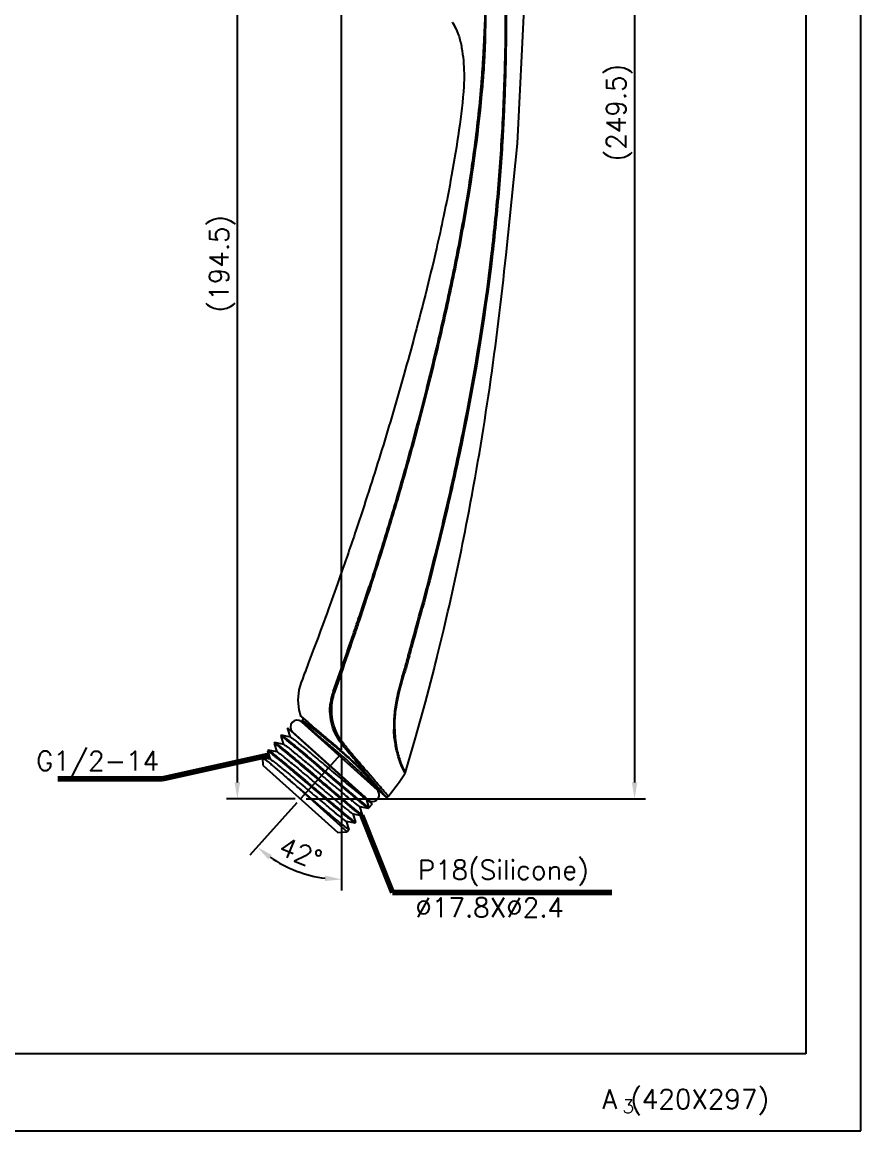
# Model space of a CAD drawing. Header units: millimetres. Extents: x 1664 to 1961, y 530 to 950.
# Drawn here: x 1808.2 to 1960.6, y 530.1 to 731.5 of the extents above; entities that cross this region are included whole.
import ezdxf

# ---------------------------------------------------------------- set-up
doc = ezdxf.new("R2010")
doc.units = ezdxf.units.MM
doc.header["$LTSCALE"] = 10
doc.header["$MEASUREMENT"] = 0
doc.linetypes.add('CENTER', pattern=[2, 1.25, -0.25, 0.25, -0.25])
doc.layers.get('0').update_dxf_attribs({"color": 2, "linetype": 'CONTINUOUS'})
doc.layers.add('D', color=2, linetype='CONTINUOUS')
doc.layers.add('TXT', color=4, linetype='CONTINUOUS')
doc.styles.add('GHS', font='ROMANS.shx', dxfattribs={"bigfont": 'GHS.shx'})
doc.dimstyles.new('STANDARD$7', dxfattribs={"dimtxt": 3.5, "dimasz": 3, "dimexe": 1, "dimexo": 0.0625, "dimgap": 1, "dimtad": 1, "dimdec": 4, "dimzin": 0, "dimdsep": 46, "dimtxsty": 'GHS', "dimcen": 1, "dimclrt": 2, "dimadec": 0, "dimazin": 0, "dimtfac": 1, "dimtdec": 4, "dimtofl": 0, "dimtmove": 0, "dimatfit": 3, "dimfxl": 0, "dimtolj": 1, "dimtzin": 0, "dimarcsym": 0})

# ---------------------------------------------------------------- blocks, each defined once
blk = doc.blocks.new('BORDER')
for p, q in [((0, 1.00000000000004), (0, 0)), ((0, 0), (1.00000000000004, 0))]:
    blk.add_line(p, q)

msp = doc.modelspace()

# ---------------------------------------------------------------- linework, layer by layer
at = {"color": 7, "linetype": 'Continuous'}
for p, q in [((1887.051279970176, 730.2887227110584), (1887.484674217976, 729.2027783370584)), ((1871.257797263976, 629.0166549394587), (1871.144834174576, 629.0623506574582)), ((1869.272183761976, 623.0243968950588), (1869.259778173776, 622.9875542840589)), ((1869.548205771576, 622.9378675780588), (1869.535796934176, 622.9010100228586)), ((1877.451740081376, 613.3776240774584), (1877.441067018176, 613.3409365532586)), ((1877.690750931776, 613.3025490154585), (1877.680042018576, 613.2655338408583)), ((1859.104503685776, 605.2257896440585), (1858.781008467176, 605.5058360444589)), ((1858.868827764976, 605.3752206596589), (1859.171514793776, 605.1167587124589)), ((1858.868827764976, 605.3752206596589), (1859.065840343376, 605.2043518220587)), ((1859.135870847176, 604.6164771488582), (1858.92723509389, 604.384763670201)), ((1859.065840343376, 605.2043518220587), (1859.263476196176, 605.0337073242588)), ((1859.264550226176, 605.0363059344588), (1859.112293993576, 604.6679228002583)), ((1859.112294099376, 604.6679221594584), (1859.135870953176, 604.6164766406589)), ((1859.112314644776, 604.6678850138585), (1859.182107424976, 604.6153932738587)), ((1859.492020921576, 604.8878259778583), (1859.370388349976, 604.9942431688585)), ((1856.473207523376, 603.2284903160587), (1856.408496129776, 603.1566210324588)), ((1856.408496129776, 603.1566210324588), (1856.410153415376, 603.1580367884587)), ((1856.409348652976, 603.1387959616584), (1856.408496129776, 603.1566210324588)), ((1856.412050953776, 603.1417895966586), (1856.903813093976, 601.6230569184588)), ((1869.378680343976, 591.6083503948582), (1856.473207523376, 603.2284903160587)), ((1857.32132163869, 602.6012160889993), (1857.253509590176, 602.5259031792582)), ((1861.275858067776, 603.288328590859), (1862.478321593376, 602.2552706466583)), ((1854.115666097176, 600.610175303859), (1853.986243359576, 600.4664367918583)), ((1853.986243359576, 600.4664367918583), (1853.987621696576, 600.4676159112585)), ((1853.986249235776, 600.4511819744582), (1853.986243359576, 600.4664367918583)), ((1853.987328391376, 600.4523778136588), (1854.478488820776, 598.9369277996582)), ((1854.115666097176, 600.610175303859), (1854.130387971976, 600.6113030978584)), ((1855.719117438976, 600.2743647986588), (1854.130080205776, 600.6109605554582)), ((1855.326792494576, 601.955267437859), (1855.197369757176, 601.8115289258583)), ((1855.197369757176, 601.8115289258583), (1855.199358476776, 601.813206686659)), ((1855.197392265776, 601.791386868859), (1855.197369757176, 601.8115289258583)), ((1855.197971255976, 601.7920280432588), (1855.687781384776, 600.2810004694581)), ((1855.326792494576, 601.955267437859), (1855.343252944776, 601.9544300996583)), ((1856.936083935976, 601.6162339688588), (1855.342255858176, 601.9533201964584)), ((1862.070438937576, 601.791656677259), (1862.077240071576, 601.7857340298585)), ((1862.373807176376, 602.1228741148586), (1862.362373407976, 602.1318642232588)), ((1862.488606738176, 602.2793281912589), (1862.444280859176, 602.3033077936586)), ((1862.478211879576, 602.2553856206584), (1862.444306894776, 602.3033402846584)), ((1862.478883098376, 602.2548214920587), (1862.478211879576, 602.2553856206584)), ((1852.904539699576, 599.265083169659), (1852.775116962176, 599.1213446576583)), ((1852.775116962176, 599.1213446576583), (1852.777121095776, 599.1229885220589)), ((1852.776042577976, 599.1028075026586), (1852.775116962176, 599.1213446576583)), ((1852.778548923976, 599.1055837976589), (1853.270050957976, 597.587726361259)), ((1852.904539699576, 599.265083169659), (1852.924414485576, 599.2665906656582)), ((1854.509714839776, 598.9303163768589), (1852.924021803576, 599.266153300259)), ((1865.344595541776, 599.8419236808584), (1866.615105718576, 598.7221076662588)), ((1866.409410404176, 600.1552341370586), (1866.526815412576, 600.0151267756589)), ((1866.665842300576, 598.5534044234589), (1866.553745280176, 598.6523040316586)), ((1866.615121126576, 598.722127074059), (1866.619705386176, 598.7276972804582)), ((1866.701321983776, 598.644733663459), (1866.665842300576, 598.5534044234589)), ((1851.939227660776, 597.8677415806585), (1851.947836889776, 597.8722868068587)), ((1852.011936463176, 596.4803749846585), (1851.939227660776, 597.8677415804584)), ((1853.302324342376, 597.580902467859), (1851.948098957576, 597.8673133388581)), ((1852.011936463176, 596.4803749844584), (1865.537172286776, 584.3021979488583)), ((1867.167958660376, 597.4803767760584), (1867.125500540976, 597.5181211356582)), ((1867.529931036776, 597.8884327272588), (1868.620050175376, 596.8503656840583)), ((1867.530012089776, 597.8883579176588), (1867.540662425376, 597.8871130056584)), ((1877.814058654976, 595.1561161492589), (1877.813440306776, 595.1536512596583)), ((1877.814285292376, 595.1563754554588), (1877.813505241776, 595.1538435992586)), ((1877.814148847776, 595.1559206624586), (1877.827539664976, 595.200377499659)), ((1877.827539664976, 595.200377499659), (1877.837642231576, 595.2338990234582)), ((1856.744686965776, 593.833746566859), (1867.231902804976, 584.3910150118588)), ((1870.716396991776, 590.3830041516583), (1870.944654721788, 590.3347118852487)), ((1871.241139098176, 588.8437230138586), (1870.741588172576, 590.3811826740582)), ((1872.743226414776, 592.081160363459), (1872.675414365767, 592.0058474531668)), ((1872.743225836176, 592.0811608264582), (1873.650404937576, 591.3200215694585)), ((1873.191503856576, 591.9400016220586), (1873.688699864776, 591.3539980592584)), ((1873.299810357776, 591.947130167059), (1873.553130422776, 591.6449757508587)), ((1873.553130422776, 591.6449757508587), (1873.845202930176, 591.2965817802585)), ((1873.650405278776, 591.3200214202586), (1873.668962578776, 591.3775996008587)), ((1873.683246891776, 591.360774007059), (1873.837394302776, 591.175315693459)), ((1873.831220126376, 591.1689434850584), (1873.828662143576, 591.1715983738584)), ((1873.830144361576, 591.1710064850583), (1873.853931821576, 591.1551601802582)), ((1873.845202930176, 591.2965817802585), (1873.994361133376, 591.1189699116583)), ((1873.861634011176, 591.1427967624584), (1874.240050751576, 590.8252985358583)), ((1874.058692177376, 591.652285559059), (1873.978559081376, 591.7444796296584)), ((1873.994361133376, 591.1189699116583), (1874.172871223576, 590.9063635092587)), ((1874.222380740976, 591.4640697048587), (1874.058692177376, 591.652285559059)), ((1874.172871223576, 590.9063635092587), (1874.201704261576, 590.8718927560583)), ((1874.201704261576, 590.8718927560583), (1874.239676553376, 590.8260096112588)), ((1874.248201064576, 591.4344030678583), (1874.222380740976, 591.4640697048587)), ((1874.239676553376, 590.8260096112588), (1874.239995386576, 590.8255845274587)), ((1874.424213077176, 591.232494733659), (1874.248201064576, 591.4344030678583)), ((1874.557325999376, 591.080303291659), (1874.424213077176, 591.232494733659)), ((1869.503514476576, 589.0372577276582), (1869.535446143576, 589.0305032528584)), ((1869.535446143576, 589.0305032528584), (1871.093638903776, 588.7007962374589)), ((1870.027269758576, 587.5120500174587), (1869.535446143576, 589.0305032528584)), ((1871.069500910585, 590.2222998719506), (1871.001688861576, 590.1469869616583)), ((1871.001688861376, 590.1469869616583), (1871.781990928176, 589.4443998250588)), ((1871.091563020176, 588.6984841244582), (1871.111716360776, 588.6999845018588)), ((1871.781990928176, 589.4443998250588), (1871.111716360776, 588.6999845018588)), ((1867.081646633976, 586.3486063762582), (1868.675689441576, 586.0113731618583)), ((1867.604790614376, 584.8258191250586), (1867.113808112976, 586.3418044870584)), ((1868.298928822776, 587.688590297859), (1868.329359024976, 587.6821422076589)), ((1868.329359024976, 587.6821422076589), (1869.883843403976, 587.3526508052589)), ((1868.819406472976, 586.171026262459), (1868.329359024976, 587.6821422076589)), ((1869.883941505976, 587.352760029459), (1869.900589963176, 587.3548923678588)), ((1870.030012700776, 587.4986308798586), (1869.900589963176, 587.3548923678588)), ((1870.030012700776, 587.4986308798586), (1870.028162350176, 587.5130393350589)), ((1870.028879352776, 587.4976037212589), (1870.030012700776, 587.4986308798586)), ((1865.537172286776, 584.3021979488583), (1867.231902804976, 584.3910150118588)), ((1867.607759942376, 584.8084466524585), (1867.231902804976, 584.3910150118588)), ((1867.607759942376, 584.8084466522585), (1867.605654600776, 584.8067114508583)), ((1867.607050335576, 584.8283217504584), (1867.607759942376, 584.8084466524585)), ((1868.673298568376, 586.0087116530583), (1868.689463565776, 586.0098002336588)), ((1868.818886303176, 586.1535387456586), (1868.689463565776, 586.0098002336588)), ((1868.818348918576, 586.1529945354584), (1868.818886303176, 586.1535387456586)), ((1868.818886303176, 586.1535387456586), (1868.819371735976, 586.1709877818582))]:
    msp.add_line(p, q, dxfattribs=at)
at = {"color": 1, "linetype": 'CENTER'}
msp.add_line((1866.009960483058, 598.4270190402783), (1858.774554375199, 590.3912864664578), dxfattribs=at)
at = {"color": 7, "linetype": 'Continuous'}
for points in [[(1896.112932345376, 689.2353856062589), (1898.200216898576, 709.4860975922581), (1899.475093416176, 735.1593820936585), (1899.527260321776, 756.0029732190585), (1899.435803934576, 772.6522399850589), (1899.066412238976, 786.5751943946586), (1898.715890982777, 798.662465202259), (1898.198842616176, 809.370698652059), (1897.368833349176, 818.9086577650585), (1896.159628053377, 827.1613179570584), (1894.570934941777, 834.0803012168587)], [(1886.322483180576, 731.5448982026589), (1887.051572217576, 730.2882189852587), (1887.484680152576, 729.2027609368586)], [(1866.062379462576, 631.1183963436586), (1865.489911076776, 629.4932552564585), (1864.714095744176, 627.3129463096582), (1864.090253285376, 625.5769521374584)], [(1864.090253283976, 625.5769521404588), (1863.916101741176, 625.0949258530588), (1863.536950407376, 624.0492452924589), (1863.314179177776, 623.4371891776589)], [(1863.314179174976, 623.4371891684584), (1862.984918902776, 622.5356223336582), (1862.409621884976, 620.9687976932589), (1861.953108292576, 619.7327495220586)], [(1883.632907298776, 616.3358344276583), (1884.165680949576, 618.5015572834589), (1884.808604036376, 621.1769991524586), (1885.314050730376, 623.3306529208583)], [(1861.953108335576, 619.7327496362584), (1861.158156215776, 617.5947272964584), (1860.247965850976, 615.1674927248584), (1859.597618389976, 613.4455832134588)], [(1883.035125815776, 613.9581774218584), (1883.197563518576, 614.5989601782583), (1883.482983824976, 615.734433494659), (1883.632907298776, 616.3358344276583)], [(1859.597617525976, 613.4455837636585), (1859.468553586976, 613.105019658459), (1859.108794164376, 612.1576277740585), (1858.895213290976, 611.5964870506584)], [(1877.837619176976, 595.2338225972587), (1879.674275899576, 601.4929890546589), (1881.462229321376, 607.9453886746585), (1883.035125815776, 613.9581774218584)], [(1858.895213512776, 611.5964876260584), (1858.496144264176, 610.234660999259), (1858.305607872576, 608.3570956326582), (1858.488827739776, 606.5851988818583), (1858.781012938376, 605.5058183932586)], [(1859.171514793776, 605.1167587124589), (1860.015075370776, 604.3872861880589), (1861.275858067776, 603.288328590859)], [(1862.478883098376, 602.2548214920587), (1863.682592540376, 601.2552867380589), (1865.344595541776, 599.8419236808584)], [(1866.615121126576, 598.722127074059), (1866.762253982176, 598.5896926500589), (1867.333799824976, 598.0692746022585), (1867.529979087176, 597.8884302914582)], [(1868.620050175376, 596.8503656840583), (1870.054370645976, 595.4003351172585), (1871.334918042176, 594.0316048534585), (1872.397508190376, 592.8497250280586), (1873.191503856576, 591.9400016220586)]]:
    msp.add_lwpolyline(points, dxfattribs=at)
for centre, radius, start, end in [((1266.457425473376, 826.3744519404588), 636.1879793336, 341.3590047151927, 341.927507863109), ((1275.806457320977, 822.2847857028589), 626.3165171242, 341.4406858419791, 342.0160391632926), ((1212.854768378976, 803.3402798034588), 691.2259677806, 344.5026231047913, 345.0641922230973), ((1213.119041234576, 802.5836284918585), 691.0216413274001, 344.5567813871164, 345.1166077032038), ((1205.870343968176, 846.6936760582591), 700.0933705891999, 341.1680467733894, 341.3650226058208), ((1220.206923882776, 840.8387981166586), 684.9257470144, 341.2420152523804, 341.4464219011037), ((1124.526205800576, 874.448546422859), 786.0438362204, 340.8569962129121, 341.167169717913), ((1158.468746681976, 861.8705182052588), 750.1446097984, 340.9145861468876, 341.2373275415864), ((1185.584364855177, 810.861791996859), 719.5171412472, 344.3238235745088, 344.5056751133936), ((1151.538533732976, 819.4962393586591), 754.880413085, 344.3911536980038, 344.5640663818846), ((1409.242362987176, 774.141299905659), 484.1811253978, 340.1712924071152, 341.0219838639898), ((863.5808373165767, 963.8445231974588), 1062.1692029952, 340.5301696857061, 340.9174420608138), ((1785.339285309576, 520.2528073608589), 112.5242869794, 48.85915974930381, 49.03868552920101), ((1879.362609947176, 622.1225694022585), 26.0582198352, 229.5149100160083, 229.6374041344013), ((1818.018835245976, 542.4278649226587), 73.798727071, 49.19618437790061, 50.78105431190257), ((1811.557107823576, 536.1951788254589), 83.219724949, 48.63445980550755, 48.97257514798456), ((1809.966739306976, 535.7326854934588), 84.7226498404, 47.19092702700485, 48.0341732761944), ((1811.602293176576, 536.258995288659), 83.14196156439999, 48.07731948030639, 48.5277109162065), ((1812.678735738976, 536.2335222210584), 81.977144751, 48.38131420039901, 49.20011713069094), ((1835.552101617576, 562.9313341672585), 47.294967483, 47.25541080591343, 48.07643838309212), ((1807.716630870776, 530.7206360642588), 89.3942020258, 46.25614848310747, 48.31408431559831), ((1830.979168674376, 558.4426636102587), 53.7829535378, 46.03295363610855, 47.17223105240634), ((1826.819968275776, 554.1496197652584), 59.76032909520001, 45.00671498749529, 46.02037717809919), ((1835.797798536976, 622.2961168824584), 50.03673845359999, 321.0980260480091, 327.0147121968952), ((1879.746012550176, 594.5609899406588), 2.0214004942, 162.945059175489, 163.2273643638075), ((1877.538956160776, 595.2271767044583), 0.2841611118, 343.0367588653935, 345.0043549640867), ((1845.248948415576, 568.0831532412583), 36.7464033944, 40.53366652458904, 40.9539915751043), ((1739.994283221976, 480.0246166126587), 174.0603705768, 40.01661607759784, 40.16598345268144), ((1860.663454385776, 580.439171561259), 17.0010359956, 40.40633018768927, 40.81658736858931)]:
    msp.add_arc(centre, radius, start, end, dxfattribs=at)
for points, start_tangent, end_tangent in [([(1892.347333014976, 735.7697343878588), (1892.310436212176, 734.5092338058582), (1892.286885833976, 733.0433377524585), (1892.218968120376, 731.3355414594587), (1892.174510519576, 730.3974704506588), (1892.132854223376, 729.4049808582583), (1892.090910260976, 728.3571833296589), (1892.035207640976, 727.253495035259), (1891.971782381776, 726.0977003034584), (1891.905840769376, 724.8990747930591), (1891.747660068576, 722.4194626130591), (1891.545473435176, 719.8884707446584)], (-0.08876871928007277, -0.9960522649326067), (-0.08464838067199815, -0.9964108849513882)), ([(1891.874397697376, 719.8411637426586), (1892.075906326776, 722.3663896868582), (1892.225595484376, 724.8378403422582), (1892.283408714376, 726.032749962859), (1892.337157600776, 727.1862377800587), (1892.379931322976, 728.2938028664582), (1892.400413364576, 729.3506440564586), (1892.415274315976, 730.3531660182587), (1892.434969464376, 731.3007603382582), (1892.455729394976, 733.0207431556589), (1892.455787690776, 733.7884476688585), (1892.458105449576, 734.4909400444583), (1892.503799489376, 735.7505327784581)], (0.08534906347014944, 0.9963511114887004), (0.04516170418987658, 0.9989796897208002)), ([(1895.970048215376, 735.8951261594582), (1895.930124673376, 727.1900105930588), (1895.505670108376, 714.7661431184586), (1895.150431963576, 708.4311444822586), (1894.681823541376, 702.1049270204583), (1893.423700125376, 689.4841632730584)], (0.009946471599846615, -0.9999505326278464), (-0.1156078000508247, -0.9932949393646424)), ([(1896.109793357576, 735.9511280544582), (1896.121704816376, 735.1737115874582), (1896.114901830976, 734.2972217410586), (1896.126222589776, 733.3407283586582), (1896.132895368776, 732.3028851586585), (1896.131275161576, 731.1788682364584), (1896.127977736776, 729.962362180059), (1896.123746554976, 728.6518337742589), (1896.111330188776, 727.2539223406582), (1896.059146280176, 724.2687743600588), (1895.978907613776, 721.1488682322586), (1895.870676369776, 717.9814305308589), (1895.733565941376, 714.8035367066584), (1895.575615706976, 711.6259253016585), (1895.385604088976, 708.4504140552588), (1894.920135776576, 702.1061793624583), (1894.350909578376, 695.7716910678589), (1893.671813907776, 689.4489560410582)], (0.08790561188586003, -0.9961288086382065), (-0.1150732094537298, -0.9933570135988461)), ([(1886.322467313376, 731.5448865350588), (1886.990783755176, 730.4159236158582), (1887.484464859776, 729.2027075962585)], (0.603271923010808, -0.7975355709351413), (0.3200367282918759, -0.9474051364354281)), ([(1887.484470803376, 729.2026900008584), (1888.053346295376, 726.9211232906589), (1888.365363461976, 724.5896449752588), (1888.446973343976, 719.8884104032584)], (0.3200352321084614, -0.9474056418500385), (-0.058087595030315, -0.998311490118988)), ([(1891.545191100776, 719.8884885698587), (1890.980187466576, 714.0864546810587), (1890.271915944376, 708.2961051892587), (1889.439842951976, 702.5232725422582), (1888.496352796176, 696.7669446158586), (1887.450391859576, 691.0289940934588), (1886.316715535176, 685.308755375059), (1883.805229453776, 673.9216512290584), (1882.451572488976, 668.2509901514584), (1881.039666044776, 662.594773956859), (1879.564360408176, 656.9549052266582), (1878.018674017976, 651.3339138428589), (1874.755198474776, 640.1404109650582), (1871.257797263976, 629.0166549394587)], (-0.08704765975297642, -0.9962041482203987), (-0.3095380730735068, -0.9508870497161797)), ([(1871.526412877976, 628.9079790944586), (1875.029835498576, 640.0418302776586), (1878.299414068176, 651.2452430838582), (1879.848525072976, 656.8713201118587), (1881.327147423576, 662.5163232590583), (1884.098836282576, 673.8531061812589), (1886.617385148176, 685.2501525728583), (1887.755461549776, 690.9750407558583), (1888.806786770976, 696.7173699248585), (1891.874303478776, 719.8411681462583)], (0.3096778427725682, 0.9508415397403127), (0.0857658974709652, 0.996315316970988)), ([(1888.446939692576, 719.887832990659), (1887.562041005376, 711.9417042798584), (1886.226935979976, 703.7366173950584), (1884.758246697976, 696.2277380732583), (1883.463588150576, 690.342059826259)], (-0.05824294873130167, -0.9983024386041952), (-0.2237607149513116, -0.9746441106601311)), ([(1891.545808774576, 719.8884259722588), (1891.678056140576, 719.862685809059), (1891.874303739376, 719.841186721859)], (0.9574285904696025, -0.2886702169455489), (0.9967547866223332, -0.08049779714667356)), ([(1883.463588150576, 690.342059826259), (1879.289039793976, 673.7558647836584), (1877.307699441376, 666.582960879259), (1875.349869142176, 659.8297963956581), (1871.184908599576, 646.3351161456583), (1868.837726486976, 639.1711681432587), (1866.069515321376, 631.1156966136584)], (-0.2237607149520536, -0.9746441106599608), (-0.3318096113633874, -0.9433463742480159)), ([(1893.423700125376, 689.4841632730584), (1888.242745815376, 657.1085984238587), (1884.724220295176, 641.0929444354585), (1880.725949889176, 625.1865797274584)], (-0.1157721693093906, -0.9932757949398535), (-0.2565299125347869, -0.9665362921147321)), ([(1893.668393362376, 689.4495878582591), (1887.586227212576, 652.6745813566583), (1884.944027686376, 640.9108849688589), (1880.963277201976, 625.0905328054585)], (-0.115153344679487, -0.9933477272381144), (-0.2567695352114951, -0.9664726616864404)), ([(1885.314036989176, 623.3305937456587), (1889.117313833176, 641.2543011834584), (1896.112932336576, 689.2353855198587)], (0.2261927190949562, 0.9740825703339683), (0.101749692330565, 0.9948100321722916)), ([(1893.671813907776, 689.4489560410582), (1893.626616154376, 689.4565634116586), (1893.423687185176, 689.4841647134588)], (-0.9835632664476107, 0.1805638416043103), (-0.9926799092096901, 0.1207749885176629)), ([(1871.526414199576, 628.9079831520583), (1871.448493054376, 628.9399533550584), (1871.257606170176, 629.0167133618586)], (-0.9234640903391311, 0.3836848626856696), (-0.9251958967334736, 0.3794898584515057)), ([(1880.961075038776, 625.0912414700585), (1880.918325400576, 625.1114988078587), (1880.726224057976, 625.1864527094583)], (-0.8859609954200585, 0.463759759567709), (-0.9394611887775236, 0.3426553294211577)), ([(1869.535796934176, 622.9010100228586), (1869.456142951976, 622.927414074659), (1869.259778173776, 622.9875542840589)], (-0.947651244530134, 0.3193072481803194), (-0.9646067013109867, 0.2636928360534982)), ([(1869.548205771576, 622.9378675780588), (1869.468551046976, 622.9642671932586), (1869.272183761976, 623.0243968950588)], (-0.9476686746825597, 0.3192555136961632), (-0.9646210651659385, 0.2636402864475202)), ([(1868.752166570376, 620.5865528606589), (1868.675284988376, 620.6215528810587), (1868.487629495176, 620.7078433320582)], (-0.9081182485161041, 0.4187138004795679), (-0.8957481810937359, 0.4445618023034186)), ([(1879.189615220176, 618.5766650602588), (1879.145633750576, 618.590881931859), (1878.951507684776, 618.6481349558587)], (-0.9478497642485583, 0.318717468008819), (-0.9624422848720643, 0.271486368516432)), ([(1867.378630494976, 616.5905554014587), (1867.299386034776, 616.6182950454584), (1867.104769127376, 616.6831018462588)], (-0.9426556165669353, 0.3337669674410741), (-0.9548029187911512, 0.2972396108662144)), ([(1878.340124952776, 616.4474502760584), (1878.117651626976, 615.6649246158584), (1877.450982450576, 613.3778590538584)], (-0.2701855816066707, -0.962808263099079), (-0.2795591580617192, -0.9601284690830821)), ([(1878.578954607176, 616.3819439062588), (1878.364626520576, 615.6247459858585), (1877.691149566576, 613.3024090296583)], (-0.2690600538957322, -0.9631234019572081), (-0.2781015661970749, -0.9605516742365994)), ([(1878.579353899976, 616.381808751459), (1878.534975408376, 616.3945986336582), (1878.339124255576, 616.4478800376589)], (-0.9595337913670479, 0.2815935070714142), (-0.9673412410777215, 0.2534776584044711)), ([(1877.441073158576, 613.3409400460584), (1877.098529483576, 612.1428220010582), (1876.219230538776, 608.5479034072584)], (-0.2799711357314136, -0.9600084182741642), (-0.194007290960679, -0.9810000871835326)), ([(1876.454061843376, 608.5386581050586), (1876.718524116176, 609.7160687158582), (1877.680042907976, 613.265533854659)], (0.2048331822303716, 0.9787968979606441), (0.2776102626992562, 0.9606937816203716)), ([(1877.680042018576, 613.2655338408583), (1877.636092975776, 613.2804783416584), (1877.441067018176, 613.3409365532586)], (-0.9426770518231288, 0.3337064218232166), (-0.9587514230128646, 0.2842458599009093)), ([(1877.690750931776, 613.3025490154585), (1877.646785393576, 613.3174280992587), (1877.451740081376, 613.3776240774584)], (-0.9432057174841929, 0.3322092330220955), (-0.9590935226343129, 0.2830894113895907)), ([(1864.716839230576, 609.9025600102584), (1864.547513627376, 609.4152696600584), (1864.409249339376, 608.9190753874589), (1864.302671373176, 608.415305132459), (1864.218475936176, 607.9083468560582)], (-0.3373238570174982, -0.9413886633515609), (-0.1401141129916476, -0.9901353621301302)), ([(1864.536577007776, 607.8467210540582), (1864.850380088376, 609.3314128986583), (1865.015496125176, 609.8112684248588)], (0.1358171413046794, 0.9907339219628168), (0.3566059845638815, 0.9342548751669562)), ([(1865.015490530976, 609.8112534534582), (1864.929072375576, 609.837179817059), (1864.716843742576, 609.9025584764584)], (-0.9592364142673698, 0.2826048505306997), (-0.9570586321714731, 0.2898944197221965)), ([(1876.219230560776, 608.5479034048583), (1875.797299906576, 605.6881010330587), (1875.720324690576, 603.0077100544584)], (-0.1959106388631904, -0.9806217525530508), (0.03531004734400264, -0.9993764058434461)), ([(1875.893577685976, 603.0858138168585), (1876.010225329576, 605.7264497770582), (1876.454061843376, 608.5386581050586)], (-0.01568542248643074, 0.9998769761932826), (0.2007675897972739, 0.9796389002520234)), ([(1876.454062668776, 608.5386580080583), (1876.409170662776, 608.5340020328583), (1876.219229094576, 608.5478921394586)], (-0.984283276595684, -0.1765968046541732), (-0.9878034226179344, 0.1557061278957725)), ([(1866.409638465376, 600.1552454972586), (1864.521193569376, 603.7203598110589), (1864.218477468776, 607.9083532720585)], (-0.6376587626919665, 0.7703189614452902), (0.140954320706022, 0.9900161006136738)), ([(1864.536567110576, 607.8467369830585), (1864.438004972176, 607.8612889718586), (1864.218508243776, 607.9083437626584)], (-0.9913304852901575, 0.131392042888376), (-0.9554354511167411, 0.2952000995076892)), ([(1866.706479909976, 600.2816089220585), (1864.850615646976, 603.7574088138588), (1864.536699978176, 607.846719853859)], (-0.6407641476306936, 0.767737785387114), (0.1356853731952327, 0.990751976783731)), ([(1859.135870847176, 604.6164771488582), (1859.136901739776, 604.6153662584582), (1859.139972735576, 604.6120131644582), (1859.145083236176, 604.6064226890583), (1859.152232642776, 604.5985996546585), (1859.161420357376, 604.5885488832589), (1859.172645781576, 604.5762751972586), (1859.201207364576, 604.5450783764588), (1859.237913988776, 604.5050705746587), (1859.282766741776, 604.4563871646585), (1859.335767620776, 604.3991785028591), (1859.396918622776, 604.333594944859), (1859.466216402576, 604.259790424059), (1859.543631752576, 604.1779361910583), (1859.722667070376, 603.9907845224586), (1859.933713288976, 603.7737155860584), (1860.176389453776, 603.5290609176589)], (0.6691306063982921, 0.7431448254418876), (0.7081472270297413, -0.7060648021606004)), ([(1859.182107424976, 604.6153932738587), (1859.927548711976, 604.0475317490589), (1861.481945139576, 602.8237301582583)], (0.7989296604710493, -0.6014244737451361), (0.7830759339761151, -0.6219261062436879)), ([(1861.815213358376, 602.8455710082587), (1861.084031434376, 603.4849717102586), (1859.492020921576, 604.8878259778583)], (-0.7566413361005577, 0.6538301679365697), (-0.7521363720952381, 0.659007494472873)), ([(1856.410153415376, 603.1580367884587), (1856.427568436976, 603.1597263518586), (1856.458226541176, 603.1502499172582), (1856.501127992976, 603.1285591316589), (1856.555924748776, 603.094374292659), (1856.623045717976, 603.048332089659), (1856.702919440376, 602.9910833966585), (1856.900514417776, 602.8437414602583)], (0.8340271043934209, 0.5517234716206353), (0.7956147150013476, -0.6058029591156884)), ([(1860.176389453776, 603.5290609176589), (1860.565578632576, 603.1523729364587), (1861.014583752376, 602.7349690780582), (1861.517333294776, 602.2792623100584), (1862.070438937576, 601.791656677259)], (0.70814722706661, -0.7060648021236231), (0.7540882205832748, -0.6567731385931905)), ([(1862.362373407976, 602.1318642232588), (1862.129419048776, 602.3144561980587), (1861.481945139376, 602.8237301582583)], (-0.7861614296361175, 0.6180212023486702), (-0.7830759339787694, 0.6219261062403458)), ([(1862.444280859176, 602.3033077936586), (1862.280508922976, 602.4449872392586), (1861.815213358376, 602.8455710082587)], (-0.7551690110493332, 0.6555301402306171), (-0.7566413360585076, 0.653830167985232)), ([(1875.893577051176, 603.0858133250583), (1875.859556025976, 603.0608851606582), (1875.720324800776, 603.0076981576583)], (-0.7540573595829715, -0.6568085706343647), (-0.9781543736145799, -0.2078798243665546)), ([(1877.593138791776, 595.3862853240587), (1876.535844736776, 598.0448888936587), (1876.007452650776, 600.266728441459), (1875.720325023376, 603.0076976396583)], (-0.458260057401652, 0.8888181590124242), (-0.03819449684051975, 0.9992703239920115)), ([(1875.893577683776, 603.0858140400585), (1876.218361977576, 599.7678896406585), (1876.531193667976, 598.4072783120589), (1876.886751800576, 597.2689506774584), (1877.063646439776, 596.7839926662589), (1877.233694481376, 596.3587204638586), (1877.392012152776, 595.9956313598584), (1877.532800547376, 595.6968618084582), (1877.648888457176, 595.4622420664589), (1877.734750424576, 595.2890275726584), (1877.765710167576, 595.2258037288582), (1877.778077567176, 595.2000957674588), (1877.788330762976, 595.1783643510587), (1877.796511958376, 595.1608481824585), (1877.802937923776, 595.1486538444585), (1877.806812120176, 595.1490089698589), (1877.808591398976, 595.1460879344584), (1877.809435337976, 595.1431249876584), (1877.814042375576, 595.156137444659)], (0.01528506894179973, -0.9998831765098584), (0.4350626363919476, 0.9004001901464082)), ([(1853.987621696576, 600.4676159112585), (1853.995502610976, 600.4693694974583), (1854.007976564376, 600.4672637944584), (1854.046568134376, 600.4513933236583), (1854.103125499776, 600.4198421044582), (1854.177386028576, 600.372485868859), (1854.269136939776, 600.3094300158589), (1854.378184027376, 600.2308655262584), (1854.504325488976, 600.1369840590585), (1854.647242556176, 600.0279854444586), (1854.981759873376, 599.765463175059), (1855.378401829376, 599.4454111250586), (1855.833737487376, 599.071111712459), (1856.344154875376, 598.6467605116584), (1856.905751078176, 598.1772477986585), (1857.513852825976, 597.6676503432589), (1858.162911590576, 597.1227958538582), (1858.846210974176, 596.5469847798583), (1860.288894566976, 595.3230241786584), (1861.789547094576, 594.0425905678583), (1863.297812530376, 592.7595023556585), (1864.758887413176, 591.5227935276587), (1866.115971951976, 590.3753457578584), (1866.739890593576, 589.8489471004584), (1867.320282149176, 589.3616230330588), (1867.852789696776, 588.9190971054584), (1868.332748720776, 588.5257887620589), (1868.755287297976, 588.1849457458582), (1869.116044105776, 587.8991709746585), (1869.411411285976, 587.6708608262586), (1869.533722724576, 587.5789856990584), (1869.638770771576, 587.5023288420587), (1869.726408857176, 587.4411340022587), (1869.796495219176, 587.3956435728585), (1869.848941094176, 587.3660741872588), (1869.883760471576, 587.3525925358588)], (0.834732377385591, 0.550655843648462), (0.979247168304306, -0.2026696409628199)), ([(1854.130633926776, 600.6115724360586), (1854.135349798776, 600.6101616776584), (1854.153154929976, 600.6027933296589)], (0.968221220069184, -0.250095319843737), (0.9057158670713826, -0.423885324274306)), ([(1854.153154929976, 600.6027933296589), (1854.263409016376, 600.5382432658587), (1854.443105604776, 600.4126578886587), (1854.691039382376, 600.2276816668589), (1855.004796659776, 599.9848402260584), (1855.381078736376, 599.685848020659), (1855.815658398776, 599.3325049614584), (1856.843523200376, 598.4762134252585), (1858.057487842776, 597.4545035550589), (1859.416954517376, 596.3086655286586), (1860.870084850176, 595.0775337644588), (1862.361892456376, 593.8032983952587), (1863.844685820976, 592.5399468374587), (1865.267749480976, 591.3371341288582), (1866.576641344976, 590.2353762800583), (1867.172124540976, 589.7338598920585), (1867.722103011976, 589.2728075726588), (1868.222463592976, 588.8574530254589), (1868.669208084576, 588.4922154108588), (1869.058443287776, 588.1806117500589), (1869.386413529776, 587.9252281428587), (1869.649504344776, 587.7276730970586), (1869.844679905576, 587.589030532459), (1869.915889681776, 587.5418570402587), (1869.969658166176, 587.5100269088587), (1870.007805177176, 587.4957725124584), (1870.028879352776, 587.4976037212589)], (0.9057158675773602, -0.4238853231931837), (0.8009226129710035, 0.5987678749162318)), ([(1855.199358476776, 601.813206686659), (1855.221381196976, 601.8136686968589), (1855.261119010976, 601.798217814259), (1855.318332277776, 601.7667189474585), (1855.392795602376, 601.7190892788583), (1855.484352391176, 601.6554984538586), (1855.592866793576, 601.576192234659), (1855.860099818776, 601.3714852168584), (1856.192475538576, 601.107446846059), (1856.587571284176, 600.7872028984582), (1857.042691075176, 600.4148399996582), (1857.553705076776, 599.9939280508586), (1858.115332980576, 599.5276970468583), (1858.721979571976, 599.0200559282582), (1859.367930443776, 598.4755447768582), (1860.047413899776, 597.8994454310584), (1861.484013130576, 596.6769235382587), (1862.983834228976, 595.4036577388586), (1864.490093506376, 594.1250687540585), (1865.945739711776, 592.8867437802589), (1867.300404314976, 591.7384364976585), (1868.508723169176, 590.7280073222589), (1869.043342918776, 590.2858774274589), (1869.524377238576, 589.8908103962583), (1869.947380543376, 589.5465551388586), (1870.308653243376, 589.2564849932585), (1870.605633461176, 589.0241898306583), (1870.729608432776, 588.9309465508584), (1870.836881122776, 588.8533287000589), (1870.926988711376, 588.7912298550589), (1870.999463132176, 588.7445318710586), (1871.054073261776, 588.7133022470587), (1871.091089450376, 588.6980013828586)], (0.8423053457273998, 0.5390006535794237), (0.9694648725398048, -0.2452302202245477)), ([(1855.343924816776, 601.9551717422589), (1855.348040244176, 601.9535231824582), (1855.363269128776, 601.9465411374583)], (0.9360879469180775, -0.351766052419358), (0.9026458212967068, -0.4303841554885515)), ([(1855.363269128776, 601.9465411374583), (1855.658346838176, 601.7602837708589), (1855.907295819976, 601.5748324842586), (1856.220123949176, 601.3288750226582), (1856.594870547576, 601.025661652059), (1857.029192822176, 600.6691931634584), (1858.062690142176, 599.8129000268589), (1859.284130036376, 598.7927075208588), (1860.644936012576, 597.6411310140581), (1862.097370731376, 596.4023601892584), (1863.594740680176, 595.1289477484586), (1865.083217195176, 593.8682817928582), (1865.805701110576, 593.2555273546584), (1866.504341996176, 592.6614403230585), (1867.173800310376, 592.0926825292588), (1867.808955248576, 591.5556168002583), (1868.404640146576, 591.0558897818589), (1868.955671371576, 590.5983631778588), (1869.456878293376, 590.1870525188585), (1869.903172406576, 589.8251238214586), (1870.289620970976, 589.5149123094586), (1870.612629090776, 589.2592028320585), (1870.870310533176, 589.0615574592582), (1870.974236889176, 588.9854801996587), (1871.061384654976, 588.9249935062587), (1871.131217152976, 588.8798541540589), (1871.184058921576, 588.8507052620587), (1871.221317773776, 588.8393121280585), (1871.241139098376, 588.8437230140587)], (0.9026458212375802, -0.4303841556125584), (0.669130606357501, 0.7431448254786162)), ([(1856.936083918976, 601.6162339834589), (1856.969910209376, 601.6041116226586), (1857.018194621776, 601.5789777388588), (1857.080963904576, 601.540810089459), (1857.158242771776, 601.4895872126588), (1857.356464485976, 601.3478509124586), (1857.612568835376, 601.154007024659), (1857.923790081376, 600.9105119164585), (1858.285967667576, 600.6210996136585), (1858.695187425976, 600.2893035610584), (1859.147734508176, 599.9184893126583), (1860.168480875776, 599.0727939214582), (1861.318060450376, 598.1112033366587), (1862.556345951176, 597.0696633808582), (1863.837580385576, 595.989361029059), (1865.118699612376, 594.9092289666585), (1866.354543088176, 593.8699676862586), (1867.500418336976, 592.9116292146589), (1868.520551509776, 592.066420903059), (1869.381569550976, 591.3645585570582), (1869.741297132376, 591.0774144960585), (1870.047910081976, 590.8381085100589), (1870.299441987976, 590.6483697386582), (1870.495141824376, 590.5088466866589), (1870.634238782176, 590.4205219064586), (1870.682381505376, 590.3956715508582), (1870.717031532176, 590.381039059859)], (0.9783800841626042, -0.2068149194665983), (0.9489425242139005, -0.3154490224086157)), ([(1862.077240071576, 601.7857340298585), (1862.677522182976, 601.2687264274589), (1864.680701386976, 599.6023554366582)], (0.754176068724191, -0.6566722602362037), (0.7750302336915281, -0.6319241543603594)), ([(1866.184216198176, 598.9757622186587), (1864.163424628576, 600.6829321022585), (1863.228893230976, 601.4421638996589), (1862.373807176376, 602.1228741148586)], (-0.754374741002961, 0.6564440190425346), (-0.7860455378661049, 0.6181685954501295)), ([(1862.486717565976, 602.2672155318585), (1862.647359356176, 602.1316166168588), (1863.148326239376, 601.714968497259)], (0.7619508593756602, -0.6476348414783542), (0.7694331489371472, -0.6387273513140531)), ([(1863.148326239376, 601.714968497259), (1863.966305196576, 601.0307771962587), (1866.619710089776, 598.7277022898586)], (0.7694331489074474, -0.6387273513498305), (0.743617963600398, -0.6686047593390263)), ([(1852.777121095776, 599.1229885220589), (1852.799143702176, 599.123094498859), (1852.839190102576, 599.1075167658589), (1852.896643436576, 599.0757005218582), (1852.970993155576, 599.0272455030588), (1853.062258267576, 598.9625212234585), (1853.170622343376, 598.8821364088587), (1853.296239684976, 598.7866806912587), (1853.438936159976, 598.6765289732582), (1853.774040104176, 598.4130966524588), (1854.172494340976, 598.0938685664585), (1854.630046060376, 597.721184162059), (1855.142170806576, 597.2981980796583), (1855.704160768776, 596.8288411102583), (1856.311065058376, 596.3178395244583), (1857.639600958776, 595.1934837338583), (1859.082910811976, 593.9719561110585), (1860.585438535176, 592.6961150986588), (1862.090785501176, 591.4123713172582), (1863.547344962376, 590.1731991206586), (1864.905118213776, 589.0291487744587), (1865.530218696176, 588.5052457432582), (1866.111243589376, 588.0196092466583), (1866.642944753176, 587.5769350802582), (1867.120880140576, 587.1818806272584), (1867.541276506376, 586.8389546194583), (1867.901052942976, 586.5522067586587), (1868.197244825776, 586.3247234088583), (1868.320551178776, 586.233823892059), (1868.426767361976, 586.1582635414586), (1868.515409155576, 586.0979124120583), (1868.585994704976, 586.0526385452583), (1868.638343288576, 586.0225529846582), (1868.672787144176, 586.0081807110589)], (0.8551315908118878, 0.5184109975642205), (0.9708299537788371, -0.2397690573151196)), ([(1852.924629831976, 599.2668258972587), (1852.928999517776, 599.2655301888587), (1852.944560878176, 599.2595547588587)], (0.9659795359447632, -0.258618514681258), (0.9187826892381739, -0.3947636887509652)), ([(1852.944560878176, 599.2595547588587), (1853.056935117776, 599.1960654574584), (1853.236646180176, 599.0690158758587), (1853.483376647576, 598.8810352670587), (1853.795727910776, 598.6348030002589), (1854.171476624576, 598.3332850980585), (1854.607400305776, 597.9794800008583), (1855.099342474376, 597.5764194312585), (1855.642272361576, 597.127153370059), (1856.858467702576, 596.1039604832583), (1858.215490204176, 594.9514769832583), (1859.669545922976, 593.7182097564589), (1861.167481919576, 592.4488081456582), (1862.650672337776, 591.1846407400587), (1864.069456743176, 589.9768175970582), (1864.740297886576, 589.4101012648587), (1865.377481158376, 588.8754821896589), (1865.974930779176, 588.377519826259), (1866.526551359976, 587.9200001214583), (1867.026553140376, 587.5062280672589), (1867.470848272776, 587.140540996859), (1867.856526997376, 586.8275935280587), (1868.180891925176, 586.5711723200582), (1868.441447905176, 586.3741299932587), (1868.547070987176, 586.2984971718586), (1868.635894376376, 586.2383338646584), (1868.707661400176, 586.1937097870584), (1868.762134520176, 586.1646468960587), (1868.799101745576, 586.151113377259), (1868.818348918576, 586.1529945354584)], (0.9187826887096108, -0.3947636899811564), (0.7344252828419187, 0.6786895490005486)), ([(1854.509706507576, 598.930323832659), (1854.543961868976, 598.9178473792588), (1854.593528334376, 598.8915887568589), (1854.658316022976, 598.8516237826586), (1854.738076886376, 598.7981710452584), (1854.940897170176, 598.6522534674584), (1855.198922385976, 598.4565949126588), (1855.509301343576, 598.2137773592583), (1855.869349844176, 597.9262403976588), (1856.276494007376, 597.596323041859), (1856.728110033776, 597.2263987062586), (1857.752278942776, 596.3777052976582), (1858.904511465576, 595.4135981858587), (1860.141406202776, 594.3731946282585), (1861.421816755376, 593.2937006732589), (1862.701793544976, 592.2146762532582), (1863.935688984376, 591.1770362334589), (1865.083178887976, 590.2171336602585), (1865.612471655576, 589.7772365610588), (1866.105412655776, 589.3701065686589), (1866.556546618176, 589.000644117659), (1866.961342395776, 588.6728949546584), (1867.317310351176, 588.3890769958587), (1867.622557745976, 588.150895129859), (1867.875280784576, 587.9599901596582), (1868.073616950176, 587.8180621998588), (1868.151766559376, 587.7660325988588), (1868.215550236176, 587.7269468666589), (1868.264702661176, 587.7010444140585), (1868.298939531976, 587.6885806088583)], (0.9783795625876999, -0.2068173868675003), (0.9783072660291443, -0.2071591012593489)), ([(1855.719119545776, 600.2743628828582), (1855.753103877376, 600.2621105690584), (1855.801637289576, 600.2367498850588), (1855.864522840776, 600.1984600984586), (1855.941575946776, 600.1474099496588), (1856.137499081376, 600.007657827259), (1856.388117136576, 599.8186774540588), (1856.692193050776, 599.5815975942585), (1857.048434290776, 599.297579780259), (1857.454719769176, 598.9685063740587), (1857.906674577576, 598.5982846072582), (1858.927439002976, 597.7525293998585), (1860.073069640376, 596.7943359748585), (1861.306981570776, 595.7567743030584), (1862.587598498776, 594.677166773459), (1863.868605586776, 593.5970856086585), (1865.107015764976, 592.5553552446588), (1866.259667485176, 591.5909635656587), (1867.282231735176, 590.7437048902582), (1867.734486169576, 590.3731744082586), (1868.143158957976, 590.0418630226584), (1868.505169393576, 589.7525668822589), (1868.817318276376, 589.5081886430587), (1869.076232015576, 589.3117787268582), (1869.278290145176, 589.1665912084588), (1869.357027754376, 589.1140705418582), (1869.420724367776, 589.0750877946582), (1869.469514878576, 589.0495184730587), (1869.503514334576, 589.0372578540589)], (0.9783293023862701, -0.2070550074071963), (0.9783419379911933, -0.2069952955205413)), ([(1866.706494717776, 600.2816100624584), (1866.539641169176, 600.1798585084587), (1866.409638465376, 600.1552454972586)], (-0.7865600576443474, -0.6175137858530133), (-0.9794261181538125, 0.2018030700414495)), ([(1866.823851120576, 600.1420136032582), (1866.657146322776, 600.0396868800588), (1866.526889400976, 600.0150361024587)], (-0.7840982170095769, -0.6206367585652677), (-0.9790013021058135, 0.2038539930320767)), ([(1866.527038074976, 600.0150524506587), (1867.189933266576, 599.2224799446583), (1869.091799814776, 596.9556889808589)], (0.6443780997072928, -0.7647070449640295), (0.6434940588271577, -0.7654511063772463)), ([(1866.706390985176, 600.2814648948586), (1866.823851120576, 600.1420136032582)], (0.6283902957691924, -0.7778982171101223), (0.6428651430793496, -0.7659793781908018)), ([(1866.823857401576, 600.1420200330583), (1867.492428031776, 599.3413699186583), (1868.150251457776, 598.5581087736589), (1869.420656921176, 597.0534904628582)], (0.6452253027709857, -0.7639923485638389), (0.6464716162177383, -0.7629380377362406)), ([(1851.947862126976, 597.8721083650587), (1851.965705794376, 597.864955026859), (1851.993260584576, 597.8490754548582), (1852.030503717576, 597.8244182022588), (1852.077395839776, 597.7909814270586), (1852.199820125976, 597.698209438259), (1852.359887598176, 597.5717032874588), (1852.556766825176, 597.4122445452583), (1852.789444398976, 597.2204514248585), (1853.056741405576, 596.997298319259), (1853.357278139976, 596.7442163148587), (1854.051815658976, 596.1539341840587), (1854.858958407776, 595.4618754084584), (1855.762647437776, 594.6832616270583), (1856.744686965776, 593.833746566859)], (0.9774009027049412, -0.2113941233610014), (0.7555021924464722, -0.6551461189754344)), ([(1853.302324343976, 597.5809024664584), (1853.336131055776, 597.5687959630584), (1853.384332558976, 597.5437327648585), (1853.446925290176, 597.5057185388584), (1853.523913465576, 597.4547511590588), (1853.721054000976, 597.3139783790582), (1853.975664170576, 597.1214830080587), (1854.285920493176, 596.8788730780586), (1854.647746142776, 596.5897961520584), (1855.056942995176, 596.2580337962588), (1855.509567571776, 595.8871536408585), (1856.530072228976, 595.0416605906582), (1857.678556893376, 594.081055283659), (1858.916582676376, 593.0397881346587), (1860.197974660376, 591.9593608492585), (1861.479303283176, 590.8790227998586), (1862.716107072376, 589.8388956546585), (1863.862770806176, 588.8798872798586), (1864.882955180376, 588.0346509750586), (1865.335541795376, 587.6638147728588), (1865.744299814976, 587.3324714938587), (1866.104861663976, 587.0445598212589), (1866.412626855576, 586.8042052498583), (1866.664780980576, 586.6139066202584), (1866.860602122176, 586.4742952406584), (1866.937262997176, 586.4236104220588), (1866.999693638176, 586.3857328530582), (1867.047841962976, 586.3607120898585), (1867.081646732176, 586.3486062898589)], (0.9783753633605458, -0.2068372509223624), (0.9783649856092735, -0.2068863333663343)), ([(1867.652680909176, 597.6641249902584), (1869.040073508576, 596.3348788444589), (1870.266628621576, 595.0861321198588), (1870.811028170976, 594.5108199652584), (1871.307955031376, 593.9750389420585), (1871.756982225376, 593.4831553030588), (1872.157836671976, 593.0386020034582), (1872.510615665776, 592.643011192459), (1872.815216251776, 592.2966940212589), (1873.071918820976, 592.000836984859), (1873.182439139976, 591.8724928688587), (1873.281105582576, 591.757455221659), (1873.367995765176, 591.6557878634583), (1873.443176049176, 591.5675003208587), (1873.506690255976, 591.4925815362583), (1873.558575500576, 591.4310418784587), (1873.598864435976, 591.3829241744586), (1873.614668662976, 591.3639195858584), (1873.627583031176, 591.3482992088582), (1873.637609079776, 591.3360741136582), (1873.644747433376, 591.3272553710583), (1873.647234765376, 591.3241301380583), (1873.649003259576, 591.3218705184588), (1873.650405281576, 591.3200214296583)], (0.7344699188759829, -0.6786412441535711), (-0.3111891254118631, -0.9503480037467328)), ([(1873.001160687976, 592.1686857538587), (1872.311743286976, 592.9534197416585), (1869.071949479576, 596.4115058794584)], (-0.6549920585236618, 0.7556357609794127), (-0.7072532015519355, 0.7069603304956631)), ([(1869.091718427976, 596.9558879596586), (1871.322801452376, 594.3024360398583), (1873.007581027376, 592.2942706258589)], (0.6435290584276158, -0.7654216817932887), (0.6448920817276169, -0.7642736440078388)), ([(1869.420656921176, 597.0534904628582), (1869.242818963976, 596.9579482146589), (1869.091800438376, 596.9556879524587)], (-0.7863108542796486, -0.6178310775948465), (-0.9261424433637803, 0.3771739314960236)), ([(1873.978559081376, 591.7444796296584), (1872.117774423176, 593.8942405596588), (1869.420654230976, 597.0534868856582)], (-0.655974005325549, 0.7547834817596081), (-0.6483918834386584, 0.7613067486177102)), ([(1872.743226414776, 592.081160363459), (1872.742405659376, 592.0820653520584), (1872.739931638376, 592.084766543059), (1872.735796482776, 592.0892538822588), (1872.729993983576, 592.0955178194588), (1872.722518954376, 592.1035492582585), (1872.713368753976, 592.1133407204586), (1872.690039043376, 592.1381772166585), (1872.660008967176, 592.1699772852587), (1872.623295744776, 592.2086901982582), (1872.579926021576, 592.2542605588585), (1872.529934704976, 592.306627135659), (1872.410266770176, 592.4314741692585), (1872.264711305776, 592.582603641459), (1872.093754994576, 592.7592341990583), (1871.897926900176, 592.9604113734583), (1871.677791222976, 593.1850080480588), (1871.433945798576, 593.4317331282589), (1871.167129248576, 593.6992479920589), (1870.878393002376, 593.9863528164585), (1870.239692731176, 594.6139844122588), (1869.526958685376, 595.3024193416584)], (0.6691306062904404, 0.743144825538998), (-0.7226161126190774, 0.6912495596984438)), ([(1877.769134513376, 595.0549324648589), (1877.765828742976, 595.0598084002584), (1877.756747843576, 595.0753852412588), (1877.742138188976, 595.1015490736588), (1877.722246152976, 595.1381859830587), (1877.667480461976, 595.242357596059), (1877.593138791776, 595.3862853240587)], (-0.5483831064573093, -0.836227223039427), (-0.4582600573376335, 0.8888181590454309)), ([(1867.605654600776, 584.8067114508583), (1867.593722187976, 584.804675120459), (1867.574606102576, 584.808802236659), (1867.515425235976, 584.8360919306585), (1867.429242807376, 584.8895624812583), (1867.316346995576, 584.9689599986584), (1867.176490809976, 585.0732446172585), (1867.009641767176, 585.2014702914582), (1866.816262098376, 585.3529270040588), (1866.596910193576, 585.5269392764583), (1866.083765925176, 585.9400465372589), (1865.478394372176, 586.4354518540583), (1864.790488357976, 587.0068171050586), (1864.030103212976, 587.6457094938585), (1863.207678298376, 588.341910145459), (1862.333776496976, 589.0834282556586), (1861.419889697776, 589.8577977592583), (1860.480011250776, 590.6543025672588), (1858.580526856576, 592.2699624940585), (1856.744686965776, 593.833746566859)], (-0.8529941122207724, -0.5219205346762058), (-0.7623834994051688, 0.6471254900208532)), ([(1873.529937984176, 591.5517241366585), (1873.448230862576, 591.6460829528585), (1873.177105142776, 591.964447683659)], (-0.6537521874643226, 0.7567087136974262), (-0.6497162857470897, 0.7601767873560769)), ([(1873.899483732976, 591.1310909426581), (1873.801479928376, 591.2281001668587), (1873.731018353176, 591.3063110802584), (1873.682017425376, 591.3708714818583), (1873.609177109376, 591.4593116732583)], (-0.6079753140485284, 0.7939559291973287), (-0.6483171665593823, 0.7613703773751735)), ([(1873.828662143576, 591.1715983738584), (1873.828965830176, 591.1716527810584), (1873.830144361576, 591.1710064850583)], (-0.3878996910492775, 0.9217015947061582), (0.8541445635103899, -0.5200356378419131)), ([(1873.861613782376, 591.1428141300582), (1873.851472472376, 591.1513672086583), (1873.831220126376, 591.1689434850584)], (-0.7659309353003917, 0.6429228587862367), (-0.7327147026075448, 0.6805359392293231)), ([(1873.853931821576, 591.1551601802582), (1873.899483732976, 591.1310909426581)], (0.8406148114660736, -0.5416333988445112), (-0.6079753122111999, 0.793955930604271)), ([(1873.862927471576, 591.1493243534585), (1873.884434093176, 591.1257325618587), (1873.891390475776, 591.118387087459), (1873.861694399976, 591.142746462059)], (0.41902232095088, -0.9079759328004998), (-0.7659537687677711, 0.6428956556941786)), ([(1874.240031055776, 590.8255545650588), (1874.498944018976, 590.7450091140588), (1874.737513375776, 590.8738792454585)], (0.7675838472306422, -0.640948545103744), (0.6298754388059925, 0.7766961642682153)), ([(1874.737464867376, 590.8735520418584), (1874.734301894176, 590.8767464958589), (1874.725403491576, 590.8868335114582), (1874.710872807176, 590.9035998264587), (1874.690812988176, 590.9268321792586), (1874.634518535376, 590.9918419494586), (1874.557325999376, 591.080303291659)], (-0.6284257924071087, -0.7778695413997758), (-0.6583713349724731, 0.7526932876587672))]:
    msp.add_spline(points, degree=3, dxfattribs=dict(at, start_tangent=start_tangent, end_tangent=end_tangent))
msp.add_open_spline([(1870.655177671721, 590.5953581918773), (1870.630843060888, 590.6135001843847), (1870.52522715572, 590.6928666638235), (1870.325576932116, 590.8466667830551), (1870.043780371065, 591.0692127077684), (1869.72313262827, 591.3265549512828), (1869.497471069249, 591.5106271618595), (1869.378680343776, 591.6083503948582)], degree=3, knots=[0.5534557637159505, 0.5534557637159505, 0.5534557637159505, 0.5534557637159505, 0.6445056129375042, 0.9497356713756147, 1.309537028453359, 1.721701102784659, 2.183165728226101, 2.183165728226101, 2.183165728226101, 2.183165728226101], dxfattribs=at)
at = {"layer": 'D'}
for p, q in [((1866.244164312655, 599.2899249787513), (1866.244164312655, 853.2118926041856)), ((1919.473783063171, 836.8579255154502), (1919.473783063171, 593.3912864664578)), ((1847.300090728674, 593.3912864664578), (1847.300090728674, 781.932767093718)), ((1857.32132163869, 602.6012160889993), (1871.069500910585, 590.2222998719506)), ((1858.92723509389, 604.384763670201), (1872.675414365767, 592.0058474531668)), ((1866.244164312655, 597.6871287444685), (1866.244164312655, 573.7570116836239)), ((1857.774554375199, 590.3912864664578), (1845.300090728674, 590.3912864664578)), ((1859.774554375199, 590.3912864664578), (1921.473783063171, 590.3912864664579)), ((1858.105423768867, 589.6481416409572), (1849.562659967779, 580.1604412515765))]:
    msp.add_line(p, q, dxfattribs=at)
for centre, radius, start, end in [((1858.124278366291, 603.4929898795997), 1.2, 48.00000000203665, 228.0000000019533), ((1871.872457638176, 591.1140736625587), 1.2, 228.000000002524, 48.0000000025332), ((1866.244164312656, 598.6871287444685), 22.93011706084459, 235.5014953887758, 262.4985046132092)]:
    msp.add_arc(centre, radius, start, end, dxfattribs=at)
for points in [[(1847.800090728674, 593.3912864664578), (1846.800090728674, 593.3912864664578), (1847.300090728674, 590.3912864664578)], [(1919.973783063171, 593.3912864664578), (1918.973783063171, 593.3912864664578), (1919.473783063171, 590.3912864664578)], [(1852.947354359409, 579.3968172944499), (1853.566438060479, 580.1821423042827), (1850.900921180445, 581.6467309025782)], [(1863.283298179168, 576.4521891714419), (1863.217882028172, 575.4543311017799), (1866.244164312655, 575.7570116836239)]]:
    msp.add_solid(points, dxfattribs=at)
at = {"layer": 'TXT'}
for p, q in [((1950.58081581734, 939.0638080553526), (1950.58081581734, 544.0638080553763)), ((1950.58081581734, 544.0638080553763), (1676.58081581734, 544.0638080553763))]:
    msp.add_line(p, q, dxfattribs=at)

# ---------------------------------------------------------------- block references
at = {"xscale": 420, "yscale": 297, "zscale": 420, "rotation": 90}
msp.add_blockref('BORDER', (1960.580815817339, 530.0638080553508), dxfattribs=at)

# ---------------------------------------------------------------- texts
at = {"color": 7, "style": 'GHS'}
for s, height, p in [('A (420X297)', 3.5, (1913.594662064078, 534.0907117882962)), ('3', 2.5, (1917.24834417892, 533.2587366229691))]:
    msp.add_text(s, height=height, dxfattribs=at).set_placement(p)
at = {"layer": 'D', "char_height": 3.5, "attachment_point": 5, "style": 'GHS'}
for s, insert, rotation in [('\\A1;(249.5)', (1916.723783063171, 715.1246059909543), 89.99999999999999), ('\\A1;(194.5)', (1844.550090728674, 687.6620267800879), 89.99999999999999), ('\\A1;42%%D', (1858.770161716372, 580.5293653937676), 337.6272133013405)]:
    msp.add_mtext(s, dxfattribs=dict(at, insert=insert, rotation=rotation))
for s, insert in [('G1/2-14', (1821.897196944612, 596.7247194762572)), ('P18(Silicone)', (1895.60573492011, 576.8964199550098)), ('%%C17.8X%%C2.4', (1893.145300778554, 570.6562239492657))]:
    msp.add_mtext(s, dxfattribs=dict(at, insert=insert))

# ---------------------------------------------------------------- leaders
at = {"layer": 'D'}
for points in [[(1853.024299940976, 598.346655079459), (1833.70619110244, 594.0167704941703), (1814.710127062312, 594.0167704941703)], [(1869.900589963176, 587.3548923678588), (1875.467763760263, 573.3628629232603), (1915.312835816259, 573.3628629232603)]]:
    msp.add_leader(points, dimstyle='STANDARD$7', override={"dimexe": 2, "dimexo": 1, "dimtad": 0, "dimcen": -0.5, "dimclrd": 256, "dimclre": 256, "dimclrt": 256, "dimadec": 4, "dimtix": 1, "dimtofl": 1, "dimtmove": 2, "dimatfit": 0, "dimlwd": 65535, "dimlwe": 65535}, dxfattribs=at)

doc.saveas('drawing.dxf')
